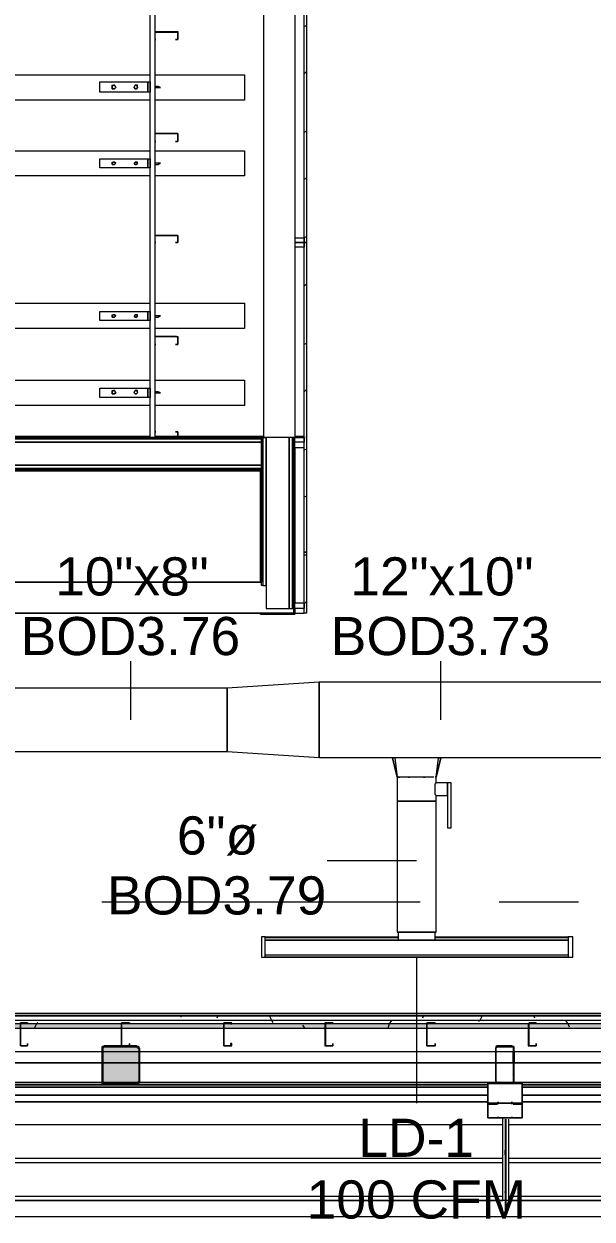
# Model space of a CAD drawing. Header units: metres. Extents: x 29 to 268, y -7 to 151.
# Drawn here: x 60.121 to 62.389, y 9.744 to 14.518 of the extents above; entities that cross this region are included whole.
import ezdxf

# ---------------------------------------------------------------- set-up
doc = ezdxf.new("R2010")
doc.units = ezdxf.units.M
doc.layers.add('HVAC - Ductos', color=5, linetype='Continuous', lineweight=50)
doc.layers.add('PDF2_Geometry', color=7, linetype='Continuous', true_color=0xaaaaaa)
doc.layers.add('PDF2_Solid Fills', color=7, linetype='Continuous', true_color=0xffffff)
doc.layers.add('PDF2_Text', color=7, linetype='Continuous')
doc.styles.add('PDF Helvetica', font='')
doc.styles.get('PDF Helvetica').set_extended_font_data('Helvetica')

msp = doc.modelspace()

# ---------------------------------------------------------------- hatches: boundary and pattern name
at = {"layer": 'PDF2_Solid Fills', "lineweight": 0, "transparency": 33554559}
h = msp.add_hatch(color=256, dxfattribs=at)
h.paths.add_polyline_path([(48.7362, 10.5052), (48.7362, 10.5235), (46.7241, 10.5235), (46.7241, 10.5052)])
h.paths.add_polyline_path([(93.204, 10.5052), (93.204, 10.5235), (91.3708, 10.5235), (91.3708, 10.5052)])
h.paths.add_polyline_path([(91.3662, 10.5052), (91.3662, 10.5235), (89.3403, 10.5235), (89.3403, 10.5052)])
h.paths.add_polyline_path([(89.3357, 10.5052), (89.3357, 10.5235), (88.529, 10.5235), (88.529, 10.5052)])
h.paths.add_polyline_path([(88.5245, 10.5052), (88.5245, 10.5235), (86.4986, 10.5235), (86.4986, 10.5052)])
h.paths.add_polyline_path([(86.494, 10.5052), (86.494, 10.5235), (84.4682, 10.5235), (84.4682, 10.5052)])
h.paths.add_polyline_path([(84.4636, 10.5052), (84.4636, 10.5235), (83.6569, 10.5235), (83.6569, 10.5052)])
h.paths.add_polyline_path([(83.6523, 10.5052), (83.6523, 10.5235), (81.6265, 10.5235), (81.6265, 10.5052)])
h.paths.add_polyline_path([(81.6219, 10.5052), (81.6219, 10.5235), (78.7847, 10.5235), (78.7847, 10.5052)])
h.paths.add_polyline_path([(78.7802, 10.5052), (78.7802, 10.5235), (76.7543, 10.5235), (76.7543, 10.5052)])
h.paths.add_polyline_path([(76.7497, 10.5052), (76.7497, 10.5235), (73.9126, 10.5235), (73.9126, 10.5052)])
h.paths.add_polyline_path([(73.9081, 10.5052), (73.9081, 10.5235), (71.8822, 10.5235), (71.8822, 10.5052)])
h.paths.add_polyline_path([(71.8776, 10.5052), (71.8776, 10.5235), (71.071, 10.5235), (71.071, 10.5052)])
h.paths.add_polyline_path([(71.0664, 10.5052), (71.0664, 10.5235), (69.0405, 10.5235), (69.0405, 10.5052)])
h.paths.add_polyline_path([(69.036, 10.5052), (69.036, 10.5235), (67.01, 10.5235), (67.01, 10.5052)])
h.paths.add_polyline_path([(67.0055, 10.5052), (67.0055, 10.5235), (66.1988, 10.5235), (66.1988, 10.5052)])
h.paths.add_polyline_path([(66.1942, 10.5052), (66.1942, 10.5235), (64.1684, 10.5235), (64.1684, 10.5052)])
h.paths.add_polyline_path([(64.1638, 10.5052), (64.1638, 10.5235), (62.1379, 10.5235), (62.1379, 10.5052)])
h.paths.add_polyline_path([(62.1334, 10.5052), (62.1334, 10.5235), (61.3267, 10.5235), (61.3267, 10.5052)])
h.paths.add_polyline_path([(61.3221, 10.5052), (61.3221, 10.5235), (59.2963, 10.5235), (59.2963, 10.5052)])
h.paths.add_polyline_path([(59.2917, 10.5052), (59.2917, 10.5235), (56.4546, 10.5235), (56.4546, 10.5052)])
h.paths.add_polyline_path([(56.45, 10.5052), (56.45, 10.5235), (54.4242, 10.5235), (54.4242, 10.5052)])
h.paths.add_polyline_path([(54.4196, 10.5052), (54.4196, 10.5235), (51.5824, 10.5235), (51.5824, 10.5052)])
h.paths.add_polyline_path([(51.5778, 10.5052), (51.5778, 10.5235), (49.552, 10.5235), (49.552, 10.5052)])
h.paths.add_polyline_path([(49.5474, 10.5052), (49.5474, 10.5235), (48.7408, 10.5235), (48.7408, 10.5052)])
msp.add_hatch(color=256, dxfattribs=at).paths.add_polyline_path([(60.5842, 10.4319), (60.5796, 10.4364), (60.4329, 10.4364), (60.4329, 10.2852), (60.5796, 10.2898)])
h = msp.add_hatch(color=256, dxfattribs=at)
h.paths.add_polyline_path([(62.0051, 10.2852), (62.0784, 10.2852), (62.0784, 10.4273), (62.0738, 10.4273), (62.0738, 10.2898), (62.0096, 10.2944), (62.0051, 10.2944)])
h.paths.add_polyline_path([(62.0692, 10.4319), (62.0692, 10.4364), (62.0051, 10.4364)])
h.paths.add_polyline_path([(62.0784, 10.4319), (62.0784, 10.4364), (62.0738, 10.4364)])

# ---------------------------------------------------------------- linework, layer by layer
at = {"layer": 'HVAC - Ductos', "lineweight": 0}
for points in [[(60.5475, 11.7381), (60.5475, 11.9719)], [(61.785, 11.7381), (61.785, 11.9719)], [(61.6154, 11.5869), (61.6063, 11.5869), (61.6017, 11.5869), (61.6109, 11.509), (61.5925, 11.5869), (61.5971, 11.5869), (61.5925, 11.5869), (61.6109, 11.509)], [(61.6384, 11.5869), (61.6338, 11.5869), (61.62, 11.5869)], [(61.6705, 11.5869), (61.6567, 11.5869), (61.6475, 11.5869), (61.6429, 11.5869)], [(61.6705, 11.5869), (61.6705, 11.5869)], [(61.7025, 11.5869), (61.6797, 11.5869), (61.6751, 11.5869)], [(61.7667, 11.509), (61.7759, 11.5869), (61.7713, 11.5869), (61.7621, 11.5869), (61.7438, 11.5869), (61.7346, 11.5869), (61.7209, 11.5869), (61.7117, 11.5869), (61.7071, 11.5869)], [(61.7346, 11.5869), (61.7346, 11.5869)], [(61.785, 11.5869), (61.7667, 11.509), (61.785, 11.5869)], [(61.7575, 11.509), (61.7529, 11.509), (61.7438, 11.509), (61.7255, 11.509), (61.7071, 11.509), (61.6888, 11.509), (61.6705, 11.509), (61.6521, 11.509), (61.6338, 11.509), (61.6246, 11.509), (61.62, 11.509), (61.6154, 11.509), (61.6109, 11.509), (61.6109, 11.4127), (61.6154, 11.4127), (61.6246, 11.4127), (61.6338, 11.4127), (61.6521, 11.4127), (61.6705, 11.4127), (61.6888, 11.4127), (61.7071, 11.4127), (61.7255, 11.4127), (61.7438, 11.4127), (61.7529, 11.4127), (61.7621, 11.4127), (61.7667, 11.4127), (61.7667, 11.4356), (61.8125, 11.4356), (61.8125, 11.4402), (61.8125, 11.4448), (61.8125, 11.4493), (61.8125, 11.4539), (61.8125, 11.4631), (61.8125, 11.4677), (61.8125, 11.4723), (61.8125, 11.4815), (61.8125, 11.486), (61.8125, 11.3073), (61.8263, 11.3073), (61.8263, 11.486), (61.8125, 11.486), (61.7667, 11.486), (61.7667, 11.509), (61.7621, 11.509)], [(61.7667, 11.4356), (61.7621, 11.4402), (61.7621, 11.4493), (61.7621, 11.4585), (61.7621, 11.4677), (61.7621, 11.4723), (61.7621, 11.4815), (61.7667, 11.486)], [(61.6888, 11.1743), (61.3313, 11.1743)], [(61.7621, 10.8902), (61.7667, 10.8902)], [(61.0838, 10.8489), (61.0838, 10.8673), (61.0838, 10.8719), (61.6154, 10.8719)], [(61.6154, 10.8673), (61.0838, 10.8673)], [(61.0838, 10.8398), (61.0838, 10.8444), (61.0838, 10.8489), (61.0838, 10.8535)], [(61.0838, 10.8489), (61.0838, 10.8489)], [(61.7621, 10.8719), (62.2938, 10.8719), (62.2938, 10.8673), (62.2938, 10.8489)], [(62.2938, 10.8673), (61.7621, 10.8673)], [(62.2938, 10.8535), (62.2938, 10.8489), (62.2938, 10.8444), (62.2938, 10.8398)], [(62.2938, 10.8489), (62.2938, 10.8489)], [(62.2938, 10.8169), (62.2938, 10.8123), (62.2938, 10.8077), (62.2938, 10.7894), (61.0838, 10.7894), (62.2938, 10.7894)], [(61.0838, 10.7894), (61.0838, 10.8077), (61.0838, 10.8123), (61.0838, 10.8169)], [(61.0838, 10.8031), (61.0838, 10.8077), (61.0838, 10.8123)], [(62.2938, 10.8123), (62.2938, 10.8077), (62.2938, 10.8031)], [(61.6888, 10.7894), (61.6888, 10.2073)]]:
    msp.add_lwpolyline(points, dxfattribs=at)
for points in [[(60.9325, 11.8665), (61.2992, 11.8894), (61.2992, 11.5869), (60.9325, 11.6098)], [(63.1875, 11.5869), (61.2992, 11.5869), (61.2992, 11.8894), (63.1875, 11.8894)], [(60.9325, 11.6098), (59.145, 11.6098), (59.145, 11.8665), (60.9325, 11.8665)], [(61.785, 11.5869), (61.7805, 11.5869)], [(61.6154, 11.509), (61.62, 11.509)], [(61.6567, 11.509), (61.6613, 11.509)], [(61.7163, 11.509), (61.7209, 11.509)], [(61.7667, 11.4127), (61.7621, 11.4127), (61.7529, 11.4127), (61.7438, 11.4127), (61.7255, 11.4127), (61.7071, 11.4127), (61.6888, 11.4127), (61.6705, 11.4127), (61.6521, 11.4127), (61.6338, 11.4127), (61.6246, 11.4127), (61.6154, 11.4127), (61.6109, 11.4127), (61.6109, 10.8902), (61.6154, 10.8902), (61.6246, 10.8902), (61.6338, 10.8902), (61.6521, 10.8902), (61.6705, 10.8902), (61.6888, 10.8902), (61.7071, 10.8902), (61.7255, 10.8902), (61.7438, 10.8902), (61.7529, 10.8902), (61.7621, 10.8902), (61.7667, 10.8902)], [(61.6154, 10.8581), (61.6246, 10.8581), (61.6384, 10.8581), (61.6521, 10.8581), (61.6705, 10.8581), (61.6888, 10.8581), (61.7071, 10.8581), (61.7255, 10.8581), (61.7438, 10.8581), (61.7529, 10.8581), (61.7621, 10.8581), (61.7621, 10.8902), (61.7529, 10.8902), (61.7438, 10.8902), (61.7255, 10.8902), (61.7071, 10.8902), (61.6888, 10.8902), (61.6705, 10.8902), (61.6521, 10.8902), (61.6384, 10.8902), (61.6246, 10.8902), (61.6154, 10.8902)], [(61.07, 10.7894), (61.0838, 10.7894), (61.0838, 10.8719), (61.07, 10.8719)], [(61.0838, 10.8581), (62.2938, 10.8581), (61.0838, 10.8581), (62.2938, 10.8581), (62.2938, 10.7985), (61.0838, 10.7985)], [(62.3121, 10.7894), (62.3121, 10.8719), (62.2938, 10.8719), (62.2938, 10.7894)]]:
    msp.add_lwpolyline(points, close=True, dxfattribs=at)
at = {"layer": 'PDF2_Geometry', "lineweight": 0}
for points in [[(61.2029, 18.5353), (61.2029, 12.8656), (61.0792, 12.8656), (61.0792, 16.9219)], [(57.9121, 12.8656), (57.8204, 12.8656), (57.7104, 12.8656), (57.8204, 12.8656), (57.9121, 12.8656), (57.9121, 16.9219), (57.9259, 16.9219), (57.9259, 12.8656), (60.6255, 12.8656), (57.9259, 12.8656)], [(60.6255, 12.8656), (60.6255, 16.9219), (60.6438, 16.9219), (60.6438, 12.8656), (60.7033, 12.8656), (60.6438, 12.8656)], [(61.2488, 13.6677), (61.2396, 13.6631), (61.2396, 13.6448), (61.2029, 13.6448), (61.2396, 13.6448), (61.2396, 14.7219), (61.2488, 14.7219), (61.2488, 13.6448), (61.2396, 13.6448), (61.2396, 13.6265), (61.2029, 13.6265)], [(60.6438, 14.4881), (60.7309, 14.4881), (60.7355, 14.4881), (60.7355, 14.4835), (60.7355, 14.4561), (60.7263, 14.4561), (60.7355, 14.4561), (60.7355, 14.4835), (60.7309, 14.4835), (60.6438, 14.4835)], [(60.6438, 14.4881), (60.6438, 14.4881)], [(60.6438, 14.4835), (60.6438, 14.4835)], [(61.2488, 14.5111), (61.2396, 14.5065)], [(60.6483, 14.4561), (60.6483, 14.4561)], [(60.7263, 14.4561), (60.7263, 14.4561)], [(61.2488, 14.3277), (61.2396, 14.3185)], [(57.9259, 14.3139), (60.6255, 14.3139)], [(60.6438, 14.3139), (61.0013, 14.3139), (61.0013, 14.2131), (60.6438, 14.2131)], [(60.6163, 14.2681), (60.6163, 14.2727)], [(60.6163, 14.259), (60.6163, 14.2636)], [(60.6438, 14.2636), (60.6575, 14.2636), (60.6667, 14.2636), (60.6575, 14.2681), (60.6438, 14.2681)], [(60.6575, 14.2681), (60.6575, 14.2636)], [(60.6575, 14.2636), (60.6575, 14.2636)], [(60.6255, 14.2131), (57.9259, 14.2131)], [(61.2488, 14.0894), (61.2396, 14.0848)], [(60.6438, 14.0802), (60.6438, 14.0802)], [(60.6438, 14.0802), (60.6438, 14.0802)], [(60.6483, 14.0481), (60.6483, 14.0481)], [(60.7263, 14.0481), (60.7263, 14.0481)], [(57.9259, 14.0115), (60.6255, 14.0115)], [(60.6438, 14.0115), (61.0013, 14.0115), (61.0013, 13.9107), (60.6438, 13.9107)], [(60.6163, 13.9657), (60.6163, 13.9657)], [(60.6163, 13.9519), (60.6163, 13.9565)], [(60.6438, 13.9565), (60.6575, 13.9565), (60.6667, 13.9611), (60.6575, 13.9611), (60.6438, 13.9611)], [(60.6575, 13.9611), (60.6575, 13.9565)], [(60.6575, 13.9611), (60.6575, 13.9611)], [(60.6255, 13.9107), (57.9259, 13.9107)], [(61.2488, 13.9015), (61.2396, 13.8969)], [(60.6438, 13.6723), (60.6438, 13.6723)], [(60.6438, 13.6723), (60.6438, 13.6723)], [(61.2029, 13.6631), (61.2396, 13.6631)], [(60.6483, 13.6448), (60.6483, 13.6448)], [(60.7263, 13.6448), (60.7263, 13.6448)], [(61.2488, 13.4798), (61.2396, 13.4707)], [(57.9259, 13.4019), (60.6255, 13.4019)], [(60.6438, 13.4019), (61.0013, 13.4019), (61.0013, 13.3011), (60.6438, 13.3011)], [(60.6163, 13.3561), (60.6163, 13.3561)], [(60.6163, 13.3423), (60.6163, 13.3469)], [(60.6438, 13.3469), (60.6575, 13.3469), (60.6667, 13.3515), (60.6575, 13.3515), (60.6438, 13.3515)], [(60.6575, 13.3515), (60.6575, 13.3469)], [(60.6575, 13.3515), (60.6575, 13.3515)], [(60.6255, 13.3011), (57.9259, 13.3011)], [(60.6438, 13.269), (60.6438, 13.269)], [(60.6438, 13.269), (60.6438, 13.269)], [(60.6483, 13.2369), (60.6483, 13.2369)], [(60.7263, 13.2369), (60.7263, 13.2369)], [(61.2488, 13.2415), (61.2396, 13.2369)], [(57.9259, 13.0948), (60.6255, 13.0948)], [(60.6438, 13.0948), (61.0013, 13.0948), (61.0013, 12.994), (60.6438, 12.994)], [(60.6163, 13.0489), (60.6163, 13.0535)], [(60.6163, 13.0398), (60.6163, 13.0398)], [(60.6438, 13.0444), (60.6575, 13.0444), (60.6667, 13.0444), (60.6575, 13.0489), (60.6438, 13.0489)], [(60.6575, 13.0489), (60.6575, 13.0444)], [(60.6575, 13.0444), (60.6575, 13.0444)], [(61.2488, 13.0581), (61.2396, 13.0489)], [(60.6255, 12.994), (57.9259, 12.994)], [(61.2396, 12.2056), (61.2396, 12.4073), (61.2396, 12.8243), (61.2396, 12.8473), (61.2029, 12.8473), (61.2029, 12.8656), (61.1983, 12.8656), (61.1983, 12.1644), (61.1342, 12.1644), (61.07, 12.1644), (61.1342, 12.1644), (61.1342, 12.1598), (61.0654, 12.1598), (61.0654, 12.1644), (61.0654, 12.1598), (61.1342, 12.1598), (61.1342, 12.1644), (61.1342, 12.1598), (61.2029, 12.1598), (61.2029, 12.1644), (61.2396, 12.1644), (61.2396, 12.1827), (61.2029, 12.1827), (61.2029, 12.1644), (61.2029, 12.1598), (61.1342, 12.1598), (61.1342, 12.1644), (61.1983, 12.1644), (61.1983, 12.8656), (61.07, 12.8656), (61.07, 12.2881), (57.5225, 12.2881), (61.07, 12.2881)], [(60.6483, 12.8886), (60.6483, 12.8886)], [(60.7263, 12.8886), (60.7263, 12.8886)], [(61.07, 12.1644), (61.1983, 12.1644), (61.1983, 12.1827), (61.1983, 12.8656), (61.1938, 12.8656), (61.1938, 12.1827), (61.1983, 12.1827)], [(61.0746, 12.8656), (61.0883, 12.8656)], [(61.0746, 12.8656), (61.0746, 12.2743)], [(61.0883, 12.2743), (61.0883, 12.8656)], [(61.1983, 12.1644), (61.1983, 12.8656), (61.2029, 12.8656), (61.1983, 12.8656), (61.2029, 12.8656)], [(61.2029, 12.8243), (61.2029, 12.8473)], [(61.2029, 12.8243), (61.2029, 12.8473)], [(61.2488, 12.8656), (61.2488, 12.8702), (61.2488, 12.8656), (61.2488, 12.4073), (61.2488, 12.1644), (61.2396, 12.1644), (61.2396, 12.4073), (61.2488, 12.4073), (61.2488, 12.1644), (61.2396, 12.1644)], [(61.2396, 12.8243), (61.2029, 12.8243)], [(61.2396, 12.8243), (61.2029, 12.8243)], [(61.2488, 12.8198), (61.2396, 12.8152)], [(61.2488, 12.6319), (61.2396, 12.6273)], [(61.2488, 12.3981), (61.2396, 12.3935)], [(61.0746, 12.2743), (61.0883, 12.2743)], [(61.2488, 12.2102), (61.2396, 12.2011)], [(61.0746, 12.1644), (61.0883, 12.1644), (61.1801, 12.1644), (61.1938, 12.1644)], [(61.7025, 11.0093), (60.4329, 11.0093)], [(62.335, 11.0093), (62.0188, 11.0093)], [(93.204, 10.5556), (46.7241, 10.5556), (46.7241, 10.5281), (46.7241, 10.4364), (46.7241, 10.4136), (93.204, 10.4136)], [(56.0099, 10.5556), (65.0072, 10.5556)], [(65.0072, 10.5556), (56.0099, 10.5556)], [(56.0099, 10.5556), (65.0072, 10.5556)], [(65.0072, 10.5556), (56.0099, 10.5556)], [(56.0099, 10.5556), (65.0072, 10.5556)], [(56.0099, 10.5556), (65.0072, 10.5556)], [(56.0099, 10.5556), (65.0072, 10.5556)], [(65.0072, 10.5556), (56.0099, 10.5556)], [(56.0099, 10.5556), (65.0072, 10.5556)], [(65.0072, 10.5556), (56.0099, 10.5556)], [(93.204, 10.5373), (46.7241, 10.5373)], [(61.3221, 10.5235), (60.9188, 10.5235), (60.5109, 10.5235), (60.1075, 10.5235), (59.6996, 10.5235), (59.2963, 10.5235)], [(61.3221, 10.5052), (60.9188, 10.5052), (60.5109, 10.5052), (60.1075, 10.5052), (59.6996, 10.5052), (59.2963, 10.5052)], [(62.1334, 10.5235), (61.7301, 10.5235), (61.3267, 10.5235)], [(64.1638, 10.5052), (63.7605, 10.5052), (63.3525, 10.5052), (62.9493, 10.5052), (62.5413, 10.5052), (62.1379, 10.5052), (61.7301, 10.5052), (61.3267, 10.5052)], [(64.1638, 10.5235), (63.7605, 10.5235), (63.3525, 10.5235), (62.9493, 10.5235), (62.5413, 10.5235), (62.1379, 10.5235)], [(60.5154, 10.4364), (60.4421, 10.4364), (60.4329, 10.4319), (60.4329, 10.4227), (60.4329, 10.2944), (60.4329, 10.2852), (60.4421, 10.2852), (60.5705, 10.2852), (60.5796, 10.2852), (60.5842, 10.2944), (60.5842, 10.4227), (60.5796, 10.4319), (60.5705, 10.4364), (60.5429, 10.4364)], [(60.4329, 10.4136), (60.4329, 10.3677)], [(60.5521, 10.4319), (60.5567, 10.4364)], [(60.5842, 10.3677), (60.5842, 10.4136)], [(62.0051, 10.3677), (62.0051, 10.4136), (62.0051, 10.3677)], [(62.06, 10.4319), (62.0646, 10.4364)], [(62.0738, 10.3677), (62.0738, 10.4136)], [(62.0784, 10.4136), (62.0784, 10.3677)], [(62.0051, 10.3723), (62.0051, 10.3769)], [(60.4329, 10.3127), (60.4375, 10.3173)], [(60.5796, 10.3356), (60.5842, 10.3402)], [(62.0738, 10.3219), (62.0784, 10.3264)], [(60.5246, 10.2852), (60.5338, 10.2898)], [(62.0417, 10.2898), (62.0738, 10.2898), (62.0417, 10.2898), (62.0051, 10.2898), (60.5796, 10.2898), (62.0051, 10.2898), (62.0371, 10.2898)], [(62.0325, 10.2852), (62.0371, 10.2898)], [(60.4696, 10.2119), (60.5429, 10.2119)], [(61.9729, 10.2027), (61.9729, 10.2027)], [(61.9729, 10.2027), (61.9729, 10.2027)], [(62.0142, 10.2027), (62.0142, 10.2073), (62.0142, 10.2119)], [(62.0142, 10.2027), (62.0142, 10.2073), (62.0142, 10.2119)], [(62.0142, 10.2119), (62.0142, 10.2073), (62.0142, 10.2027)], [(62.0142, 10.2119), (62.0142, 10.2073), (62.0142, 10.2027)], [(62.0692, 10.2027), (62.0692, 10.2073), (62.0692, 10.2119)], [(62.0692, 10.2027), (62.0692, 10.2073), (62.0692, 10.2119)], [(62.0692, 10.2027), (62.0692, 10.2073), (62.0692, 10.2119)], [(62.0692, 10.2027), (62.0692, 10.2073), (62.0692, 10.2119)], [(62.1105, 10.2027), (62.1105, 10.2027)], [(62.1105, 10.2027), (62.1105, 10.2027)], [(58.98, 9.8177), (58.9755, 9.8177), (58.9755, 9.7993), (58.9755, 9.7856), (58.9755, 9.7719), (58.9755, 9.7627), (58.9755, 9.7535), (62.0463, 9.7535), (62.0463, 9.7627), (62.0463, 9.7719), (62.0463, 9.7856), (62.0463, 9.7993), (62.0463, 9.8177), (62.0463, 10.1431)], [(58.9892, 10.1477), (58.9892, 9.8177), (62.0325, 9.8177), (62.0325, 10.1477)], [(62.0142, 10.1477), (62.0142, 10.1477)], [(62.0142, 10.1477), (62.0142, 10.1477)], [(62.0463, 9.8177), (62.0417, 9.8177), (62.0417, 9.7993), (62.0417, 9.7856), (62.0417, 9.7719), (62.0417, 9.7627), (62.0417, 9.7535), (65.1126, 9.7535), (65.1126, 9.7627), (65.1126, 9.7719), (65.1126, 9.7856), (65.1126, 9.7993), (65.1126, 9.8177), (65.1126, 10.1431)], [(62.0417, 10.1431), (62.0417, 9.8177)], [(62.0555, 10.1431), (62.0555, 9.8177), (65.0988, 9.8177), (65.0988, 10.1431)], [(62.0325, 10.1202), (58.9892, 10.1202)], [(65.0988, 10.1202), (62.0555, 10.1202)], [(58.9892, 9.9873), (62.0325, 9.9873)], [(62.0417, 10.001), (62.0417, 10.0194)], [(62.0555, 9.9873), (65.0988, 9.9873)], [(62.0325, 9.969), (58.9892, 9.969)], [(65.0988, 9.969), (62.0555, 9.969)], [(58.9892, 9.836), (62.0325, 9.836)], [(62.0417, 9.8498), (62.0417, 9.8544)], [(62.0555, 9.836), (65.0988, 9.836)], [(86.5811, 9.8177), (83.5103, 9.8177), (83.5148, 9.8177), (80.4394, 9.8177), (80.4439, 9.8177), (77.3731, 9.8177), (77.3777, 9.8177), (74.3068, 9.8177), (74.3114, 9.8177), (71.2405, 9.8177), (71.2451, 9.8177), (68.1743, 9.8177), (68.1788, 9.8177), (65.108, 9.8177), (65.1126, 9.8177), (62.0417, 9.8177), (62.0463, 9.8177), (58.9755, 9.8177), (58.98, 9.8177), (55.9091, 9.8177)], [(62.0325, 9.7535), (62.0417, 9.7535)], [(62.0325, 9.7535), (62.0325, 9.7535)], [(62.0417, 9.7535), (62.0417, 9.7535)], [(62.0463, 9.7535), (62.0555, 9.7535)], [(62.0463, 9.7535), (62.0463, 9.7535)], [(62.0555, 9.7535), (62.0555, 9.7535)]]:
    msp.add_lwpolyline(points, dxfattribs=at)
for points in [[(60.6483, 14.4561), (60.6438, 14.4561)], [(60.6255, 14.2865), (60.6255, 14.2453), (60.6163, 14.2453), (60.4238, 14.2453), (60.4238, 14.2865), (60.6163, 14.2865)], [(60.6163, 14.2865), (60.6163, 14.2453)], [(60.4742, 14.2636), (60.4742, 14.259), (60.4833, 14.259), (60.4879, 14.2636), (60.4833, 14.2727), (60.4788, 14.2727), (60.4742, 14.2681)], [(60.4879, 14.2636), (60.4833, 14.259), (60.4742, 14.259), (60.4742, 14.2636), (60.4742, 14.2727), (60.4833, 14.2727)], [(60.5613, 14.2636), (60.5659, 14.259), (60.5705, 14.259), (60.5751, 14.2636), (60.5751, 14.2727), (60.5659, 14.2727), (60.5613, 14.2681)], [(60.5751, 14.2636), (60.5705, 14.259), (60.5659, 14.259), (60.5613, 14.2636), (60.5659, 14.2727), (60.5705, 14.2727)], [(60.6163, 14.2636), (60.6163, 14.259), (60.6163, 14.2636), (60.6163, 14.2727), (60.6163, 14.2636), (60.6163, 14.259), (60.6163, 14.2636), (60.6163, 14.2727)], [(60.7309, 14.0802), (60.7355, 14.0802), (60.7355, 14.0481), (60.7263, 14.0481), (60.7355, 14.0481), (60.7355, 14.0802), (60.7309, 14.0802), (60.6438, 14.0802)], [(60.6483, 14.0481), (60.6438, 14.0481)], [(60.6255, 13.9794), (60.6255, 13.9427), (60.6163, 13.9427), (60.4238, 13.9427), (60.4238, 13.9794), (60.6163, 13.9794)], [(60.4742, 13.9611), (60.4742, 13.9565), (60.4833, 13.9565), (60.4879, 13.9611), (60.4833, 13.9657), (60.4788, 13.9657)], [(60.4879, 13.9611), (60.4833, 13.9565), (60.4742, 13.9565), (60.4742, 13.9611), (60.4742, 13.9657), (60.4833, 13.9657)], [(60.5613, 13.9611), (60.5659, 13.9565), (60.5705, 13.9565), (60.5751, 13.9611), (60.5751, 13.9657), (60.5659, 13.9657)], [(60.5751, 13.9611), (60.5705, 13.9565), (60.5659, 13.9565), (60.5613, 13.9611), (60.5659, 13.9657), (60.5705, 13.9657)], [(60.6163, 13.9794), (60.6163, 13.9427)], [(60.6163, 13.9611), (60.6163, 13.9565), (60.6163, 13.9519), (60.6163, 13.9565), (60.6163, 13.9611), (60.6163, 13.9657), (60.6163, 13.9611), (60.6163, 13.9565), (60.6163, 13.9611), (60.6163, 13.9657)], [(60.7309, 13.6723), (60.7355, 13.6723), (60.7355, 13.6448), (60.7263, 13.6448), (60.7355, 13.6448), (60.7355, 13.6723), (60.7309, 13.6723), (60.6438, 13.6723)], [(60.6483, 13.6448), (60.6438, 13.6448)], [(61.2396, 13.6448), (61.2488, 13.6448), (61.2488, 12.4073), (61.2396, 12.4073)], [(60.6255, 13.3698), (60.6255, 13.3331), (60.6163, 13.3331), (60.4238, 13.3331), (60.4238, 13.3698), (60.6163, 13.3698)], [(60.6163, 13.3698), (60.6163, 13.3331)], [(60.4742, 13.3515), (60.4742, 13.3469), (60.4833, 13.3469), (60.4879, 13.3515), (60.4833, 13.3561), (60.4788, 13.3561)], [(60.4879, 13.3515), (60.4833, 13.3469), (60.4742, 13.3469), (60.4742, 13.3515), (60.4742, 13.3561), (60.4833, 13.3561)], [(60.5613, 13.3515), (60.5659, 13.3469), (60.5705, 13.3469), (60.5751, 13.3515), (60.5751, 13.3561), (60.5659, 13.3561)], [(60.5751, 13.3515), (60.5705, 13.3469), (60.5659, 13.3469), (60.5613, 13.3515), (60.5659, 13.3561), (60.5705, 13.3561)], [(60.6163, 13.3515), (60.6163, 13.3469), (60.6163, 13.3423), (60.6163, 13.3469), (60.6163, 13.3515), (60.6163, 13.3561), (60.6163, 13.3515), (60.6163, 13.3469), (60.6163, 13.3515), (60.6163, 13.3561)], [(60.7309, 13.269), (60.7355, 13.269), (60.7355, 13.2644), (60.7355, 13.2369), (60.7263, 13.2369), (60.7355, 13.2369), (60.7355, 13.2644), (60.7309, 13.269), (60.6438, 13.269)], [(60.6483, 13.2369), (60.6438, 13.2369)], [(60.6255, 13.0627), (60.6255, 13.0261), (60.6163, 13.0261), (60.4238, 13.0261), (60.4238, 13.0627), (60.6163, 13.0627)], [(60.4742, 13.0444), (60.4742, 13.0398), (60.4833, 13.0398), (60.4879, 13.0444), (60.4833, 13.0535), (60.4788, 13.0535), (60.4742, 13.0489)], [(60.4879, 13.0444), (60.4833, 13.0398), (60.4742, 13.0398), (60.4742, 13.0444), (60.4742, 13.0535), (60.4833, 13.0535)], [(60.5613, 13.0444), (60.5659, 13.0398), (60.5705, 13.0398), (60.5751, 13.0444), (60.5751, 13.0535), (60.5659, 13.0535), (60.5613, 13.0489)], [(60.5751, 13.0444), (60.5705, 13.0398), (60.5659, 13.0398), (60.5613, 13.0444), (60.5659, 13.0535), (60.5705, 13.0535)], [(60.6163, 13.0627), (60.6163, 13.0261)], [(60.6163, 13.0444), (60.6163, 13.0398), (60.6163, 13.0444), (60.6163, 13.0535), (60.6163, 13.0444), (60.6163, 13.0398), (60.6163, 13.0444), (60.6163, 13.0535)], [(61.07, 12.8611), (61.07, 12.8656), (57.5225, 12.8656), (57.5225, 12.8611)], [(61.07, 12.7373), (61.07, 12.8656), (57.5225, 12.8656), (57.5225, 12.7373), (61.07, 12.7373), (61.07, 12.7419), (61.07, 12.7556), (57.5225, 12.7556), (57.5225, 12.7419), (57.5225, 12.7373), (61.07, 12.7373), (57.5225, 12.7373)], [(61.07, 12.8473), (61.07, 12.8611), (57.5225, 12.8611), (57.5225, 12.8473)], [(57.5225, 12.8473), (57.5225, 12.7556), (61.07, 12.7556), (61.07, 12.8473)], [(60.6255, 12.8702), (57.9259, 12.8702)], [(60.6483, 12.8886), (60.6438, 12.8886)], [(61.0792, 12.8702), (60.7355, 12.8702), (60.6438, 12.8702), (60.7355, 12.8702)], [(60.7355, 12.8886), (60.7263, 12.8886), (60.7355, 12.8886), (60.7355, 12.8656)], [(61.07, 12.8656), (61.0654, 12.8656)], [(61.0746, 12.8656), (61.0746, 12.2743), (61.07, 12.2743), (61.07, 12.2881), (61.07, 12.8656)], [(61.1801, 12.8656), (61.0883, 12.8656), (61.0883, 12.1827), (61.1801, 12.1827)], [(61.1938, 12.8656), (61.1801, 12.8656), (61.1801, 12.1827), (61.1938, 12.1827)], [(61.2396, 12.8702), (61.2029, 12.8702)], [(61.2029, 12.8656), (61.2396, 12.8656), (61.2396, 12.8473), (61.2029, 12.8473)], [(61.2029, 12.2056), (61.2396, 12.2056), (61.2396, 12.1827), (61.2029, 12.1827), (61.2029, 12.2056), (61.2029, 12.8243)], [(61.07, 12.7419), (57.5225, 12.7419)], [(61.07, 12.7327), (57.5225, 12.7327)], [(61.0654, 12.7373), (61.0654, 12.2881)], [(57.5225, 12.1644), (61.07, 12.1644)], [(56.0099, 10.5648), (65.0072, 10.5648)], [(56.0099, 10.5648), (65.0072, 10.5648)], [(60.135, 10.5281), (60.1075, 10.5281), (60.1075, 10.5235), (60.1075, 10.4364), (60.135, 10.4364), (60.135, 10.4456), (60.135, 10.4364), (60.1075, 10.4364), (60.1075, 10.5235), (60.1075, 10.5281), (60.135, 10.5281), (60.135, 10.5235)], [(60.5429, 10.5281), (60.5154, 10.5281), (60.5109, 10.5281), (60.5109, 10.5235), (60.5109, 10.4364), (60.5154, 10.4364), (60.5429, 10.4364), (60.5429, 10.4456), (60.5429, 10.4364), (60.5154, 10.4364), (60.5109, 10.4364), (60.5109, 10.5235), (60.5109, 10.5281), (60.5154, 10.5281), (60.5429, 10.5281), (60.5429, 10.5235)], [(60.9509, 10.5281), (60.9188, 10.5281), (60.9188, 10.5235), (60.9188, 10.4364), (60.9509, 10.4364), (60.9509, 10.4456), (60.9463, 10.4456), (60.9463, 10.4364), (60.9188, 10.4364), (60.9188, 10.5235), (60.9188, 10.5281), (60.9463, 10.5281), (60.9463, 10.5235), (60.9509, 10.5235)], [(61.3542, 10.5281), (61.3267, 10.5281), (61.3221, 10.5281), (61.3221, 10.5235), (61.3221, 10.4364), (61.3267, 10.4364), (61.3542, 10.4364), (61.3542, 10.4456), (61.3542, 10.4364), (61.3267, 10.4364), (61.3267, 10.5235), (61.3267, 10.5281), (61.3542, 10.5281), (61.3542, 10.5235)], [(61.7621, 10.5281), (61.7301, 10.5281), (61.7301, 10.5235), (61.7301, 10.4364), (61.7621, 10.4364), (61.7621, 10.4456), (61.7621, 10.4364), (61.7301, 10.4364), (61.7301, 10.5235), (61.7301, 10.5281), (61.7621, 10.5281), (61.7621, 10.5235)], [(62.1654, 10.5281), (62.1379, 10.5281), (62.1334, 10.5235), (62.1334, 10.4364), (62.1379, 10.4364), (62.1654, 10.4364), (62.1654, 10.4456), (62.1654, 10.4364), (62.1379, 10.4364), (62.1379, 10.5235), (62.1379, 10.5281), (62.1654, 10.5281), (62.1654, 10.5235)], [(60.5705, 10.4319), (60.5751, 10.4273), (60.5796, 10.4227), (60.5796, 10.2944), (60.5751, 10.2898), (60.5705, 10.2898), (60.4421, 10.2898), (60.4375, 10.2898), (60.4375, 10.2944), (60.4375, 10.4227), (60.4375, 10.4273), (60.4421, 10.4319)], [(62.0096, 10.4364), (62.0051, 10.4319), (62.0051, 10.4273), (62.0051, 10.2944), (62.0051, 10.2852), (62.0096, 10.2852), (62.0692, 10.2852), (62.0784, 10.2852), (62.0784, 10.2944), (62.0784, 10.4273), (62.0784, 10.4319), (62.0692, 10.4364)], [(62.0096, 10.4319), (62.0692, 10.4319), (62.0738, 10.4319), (62.0738, 10.4273), (62.0738, 10.2944), (62.0738, 10.2898), (62.0692, 10.2898), (62.0096, 10.2898), (62.0051, 10.2944), (62.0051, 10.4273)], [(59.0121, 10.3677), (60.4329, 10.3677)], [(60.5796, 10.3677), (60.5063, 10.3677), (60.4375, 10.3677), (60.5063, 10.3677)], [(62.0738, 10.3677), (62.0417, 10.3677), (62.0051, 10.3677), (60.5842, 10.3677), (62.0051, 10.3677), (62.0417, 10.3677)], [(63.5359, 10.3677), (62.0784, 10.3677)], [(60.4329, 10.2898), (59.0121, 10.2898)], [(60.5063, 10.2806), (59.0442, 10.2806)], [(60.5063, 10.2714), (59.0442, 10.2714)], [(60.5063, 10.2898), (60.4421, 10.2898)], [(60.5751, 10.2898), (60.5063, 10.2898)], [(61.9729, 10.2806), (60.5063, 10.2806)], [(61.9729, 10.2714), (60.5063, 10.2714)], [(61.9729, 10.2852), (62.0051, 10.2852), (61.9729, 10.2852), (61.9729, 10.2806), (61.9729, 10.2119), (61.9729, 10.2073), (61.9729, 10.2027), (61.9729, 10.1523), (61.9729, 10.1477), (62.0188, 10.1477), (62.0692, 10.1477), (62.06, 10.1477), (62.0692, 10.1477), (62.0555, 10.1477), (62.0692, 10.1477), (62.06, 10.1477), (62.0692, 10.1477), (62.0188, 10.1477), (62.0234, 10.1477), (62.0188, 10.1477), (62.0142, 10.1477), (62.0188, 10.1477), (62.0234, 10.1477), (62.0188, 10.1477), (62.0325, 10.1477), (62.0279, 10.1477), (62.0325, 10.1477), (62.0188, 10.1477), (61.9729, 10.1477), (61.9729, 10.1523), (61.9729, 10.2027), (61.9729, 10.2073), (61.9729, 10.2119), (61.9729, 10.2806)], [(62.1105, 10.1477), (62.0692, 10.1477), (62.0738, 10.1477), (62.0784, 10.1477), (62.0738, 10.1477), (62.0692, 10.1477), (62.0142, 10.1477), (62.0096, 10.1477), (62.0142, 10.1477), (62.0142, 10.1523), (62.0142, 10.1477), (62.0096, 10.1477), (62.0142, 10.1477), (62.0692, 10.1477), (62.0738, 10.1477), (62.0784, 10.1477), (62.0738, 10.1477), (62.0692, 10.1477), (62.1105, 10.1477), (62.1105, 10.1523), (62.1105, 10.2027), (62.1105, 10.2073), (62.1105, 10.2119), (62.1105, 10.2806), (62.1105, 10.2852), (62.0738, 10.2852), (62.1105, 10.2852), (62.1105, 10.2806), (62.1105, 10.2119), (62.1105, 10.2073), (62.1105, 10.2027), (62.1105, 10.1523)], [(63.5359, 10.2898), (62.0784, 10.2898)], [(63.5726, 10.2806), (62.1105, 10.2806)], [(63.5726, 10.2714), (62.1105, 10.2714)], [(60.5063, 10.2394), (59.0442, 10.2394)], [(61.9729, 10.2394), (60.5063, 10.2394)], [(63.5726, 10.2394), (62.1105, 10.2394)], [(60.5063, 10.2119), (61.9729, 10.2119), (60.5063, 10.2119), (59.0442, 10.2119)], [(61.9729, 10.2073), (62.1105, 10.2073), (62.1105, 10.2119), (62.1105, 10.2073), (61.9729, 10.2073), (61.9729, 10.2119)], [(62.0096, 10.2027), (61.9729, 10.2027)], [(62.0142, 10.2119), (62.0142, 10.2073), (62.0142, 10.2027), (62.0142, 10.2073)], [(62.0142, 10.2027), (62.0142, 10.2073), (62.0142, 10.2119), (62.0142, 10.2073)], [(62.0692, 10.2119), (62.0692, 10.2073), (62.0692, 10.2027), (62.0692, 10.2073)], [(62.0692, 10.2119), (62.0692, 10.2073), (62.0692, 10.2027), (62.0692, 10.2073)], [(62.1105, 10.2027), (62.0738, 10.2027)], [(65.0438, 10.2119), (63.5726, 10.2119), (62.1105, 10.2119), (63.5726, 10.2119)], [(62.0142, 10.1477), (62.0142, 10.1523)], [(62.0371, 10.1477), (62.0279, 10.1477)], [(62.0555, 10.1477), (62.0463, 10.1477), (62.0417, 10.1477), (62.0463, 10.1477)], [(62.0692, 10.1523), (62.0692, 10.1477)], [(62.0692, 10.1523), (62.0692, 10.1477)], [(62.0417, 10.1202), (62.0463, 10.1202)], [(62.0463, 9.9873), (62.0417, 9.9873)], [(62.0417, 9.969), (62.0463, 9.969)], [(62.0463, 9.836), (62.0417, 9.836)]]:
    msp.add_lwpolyline(points, close=True, dxfattribs=at)
at = {"layer": 'PDF2_Geometry', "color": 254, "lineweight": 0, "true_color": 0xeaeaea}
for points in [[(60.7492, 10.551), (60.7492, 10.5556)], [(60.8959, 10.5556), (60.8913, 10.5464)], [(61.1159, 10.5281), (61.1113, 10.5373), (61.1021, 10.5556)], [(61.7163, 10.5556), (61.7117, 10.5464)], [(61.9501, 10.5556), (61.9409, 10.5373), (61.9363, 10.5327)], [(62.1609, 10.5464), (62.1563, 10.5556)], [(60.1763, 10.5281), (60.1717, 10.5235), (60.1625, 10.5052)], [(61.2442, 10.5052), (61.235, 10.519)], [(61.5879, 10.5373), (61.5788, 10.5235), (61.5742, 10.5052)], [(62.2984, 10.5098), (62.2938, 10.5235), (62.2846, 10.5373)]]:
    msp.add_lwpolyline(points, dxfattribs=at)
at = {"layer": 'PDF2_Geometry', "color": 254, "lineweight": 0, "true_color": 0xd2d2d2}
for points in [[(62.1334, 10.5052), (62.1379, 10.5098)], [(62.1563, 10.5281), (62.1563, 10.5281)], [(61.7301, 10.4823), (61.7301, 10.4823)]]:
    msp.add_lwpolyline(points, dxfattribs=at)

# ---------------------------------------------------------------- texts
at = {"layer": 'PDF2_Text', "lineweight": 0, "char_height": 0.15247, "attachment_point": 4, "style": 'PDF Helvetica'}
for s, insert in [('10"x8"', (60.2461, 12.3099)), ('12"x10"', (61.4241, 12.3099)), ('BOD3.76', (60.1086, 12.0716)), ('BOD3.73', (61.3461, 12.0716)), ('6"ø', (60.732, 11.2741)), ('BOD3.79', (60.4524, 11.0357)), ('LD-1', (61.4562, 10.0686)), ('100 CFM', (61.2499, 9.8211))]:
    msp.add_mtext(s, dxfattribs=dict(at, insert=insert))

doc.saveas('drawing.dxf')
